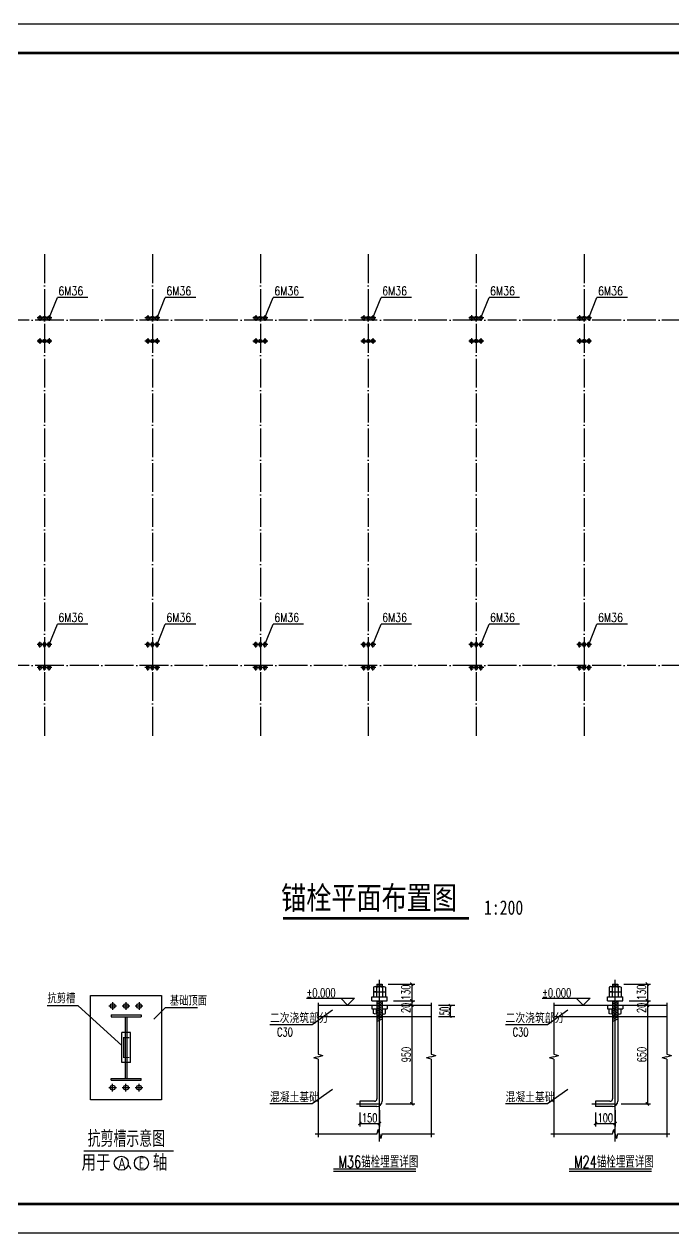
# Model space of a CAD drawing. Extents: x 32177600 to 32582346, y -189249 to 154687.
# Drawn here: x 32221987 to 32267063, y -189249 to -105249 of the extents above; entities that cross this region are included whole.
import ezdxf
from ezdxf.enums import TextEntityAlignment as Align

# ---------------------------------------------------------------- set-up
doc = ezdxf.new("R2010")
doc.units = 0
doc.header["$LTSCALE"] = 1000
doc.header["$MEASUREMENT"] = 0
for name, pattern in [('ACAD_ISO04W100', [30.5, 24, -3, 0.5, -3]), ('CENTER', [2, 1.25, -0.25, 0.25, -0.25]), ('DOTE', [2.42, 2, -0.2, 0.02, -0.2])]:
    doc.linetypes.add(name, pattern=pattern)
doc.layers.get('0').update_dxf_attribs({"linetype": 'CONTINUOUS'})
for name, color, linetype in [('DOTE', 1, 'ACAD_ISO04W100'), ('PUB_DIM', 3, 'CONTINUOUS'), ('PUB_TEXT', 7, 'CONTINUOUS'), ('PUB_TITLE', 4, 'CONTINUOUS'), ('ROOF', 7, 'CONTINUOUS'), ('中心线', 9, 'CENTER'), ('字', 6, 'CONTINUOUS'), ('锚栓', 6, 'CONTINUOUS')]:
    doc.layers.add(name, color=color, linetype=linetype)
doc.styles.add('-宋体', font='', dxfattribs={"width": 0.8})
doc.styles.add('3MM', font='simplex.shx', dxfattribs={"width": 0.7, "height": 700, "bigfont": 'hztxt.shx'})
doc.styles.add('3MMCN', font='simplex.shx', dxfattribs={"width": 0.7, "height": 42, "bigfont": 'hztxt.shx'})
doc.styles.add('7MMCN', font='simplex.shx', dxfattribs={"width": 0.7, "height": 1680, "bigfont": 'hztxt.shx'})
doc.styles.add('_HZTXT', font='txt.shx', dxfattribs={"width": 0.8, "bigfont": 'hztxt.shx'})
doc.styles.add('character', font='romans.shx', dxfattribs={"width": 0.618, "bigfont": 'gbhzfs.shx'})
doc.styles.add('ROMANS', font='simplex.shx', dxfattribs={"width": 0.5, "bigfont": 'fjktxt.shx'})
doc.styles.get('-宋体').set_extended_font_data('SimSun')

# ---------------------------------------------------------------- blocks, each defined once
blk = doc.blocks.new('_ArchTick')
at = {"color": 0, "linetype": 'ByBlock', "const_width": 0.4}
blk.add_lwpolyline([(-0.5, -0.5), (0.5, 0.5)], dxfattribs=at)
blk = doc.blocks.new('m')
at = {"layer": '锚栓'}
for p, q in [((2858688, 836885), (2858688, 836290)), ((2858390, 836587), (2858985, 836587))]:
    blk.add_line(p, q, dxfattribs=at)
blk.add_circle((2858688, 836587), 189, dxfattribs=at)

msp = doc.modelspace()

# ---------------------------------------------------------------- linework, layer by layer
at = {"const_width": 200, "elevation": 0}
msp.add_lwpolyline([(32239963.4, -167389.7), (32252889.3, -167389.7)], dxfattribs=at)
at = {"layer": 'DOTE', "linetype": 'DOTE'}
for p, q in [((32223399.8, -121241.3, 0), (32223399.8, -154712.8, 0)), ((32230899.8, -121241.3, 0), (32230899.8, -154712.8, 0)), ((32238399.8, -121241.3, 0), (32238399.8, -154712.8, 0)), ((32245899.8, -121241.3, 0), (32245899.8, -154712.8, 0)), ((32253399.8, -121241.3, 0), (32253399.8, -154712.8, 0)), ((32260899.8, -121241.3, 0), (32260899.8, -154712.8, 0)), ((32294925.7, -125818.3, 0), (32196873.9, -125818.3, 0)), ((32294925.7, -149818.3, 0), (32196873.9, -149818.3, 0))]:
    msp.add_line(p, q, dxfattribs=at)
at = {"layer": 'PUB_TITLE', "elevation": 0}
msp.add_lwpolyline([(32177600.3, -189248.9), (32326200.3, -189248.9), (32326200.3, -105248.9), (32177600.3, -105248.9)], close=True, dxfattribs=at)
at = {"layer": 'PUB_TITLE', "const_width": 200, "elevation": 0}
msp.add_lwpolyline([(32182600.3, -187248.9), (32324200.3, -187248.9), (32324200.3, -107248.9), (32182600.3, -107248.9)], close=True, dxfattribs=at)
at = {"layer": 'ROOF'}
for p, q in [((32246261.5, -172172.7, -9739.8), (32246261.5, -172496.7, -9739.8)), ((32246381.5, -172136.7, -9739.8), (32246981.5, -172136.7, -9739.8)), ((32246471.5, -172172.7, -9739.8), (32246471.5, -172496.7, -9739.8)), ((32246501.5, -171961.4, -9739.8), (32246510.6, -171956.7, -9739.8)), ((32246501.5, -172021.4, -9739.8), (32246627.5, -171956.7, -9739.8)), ((32246501.5, -171956.7, -9739.8), (32246861.5, -171956.7, -9739.8)), ((32246501.5, -171956.7, -9739.8), (32246501.5, -172136.7, -9739.8)), ((32246510.6, -172136.7, -9739.8), (32246861.5, -171956.7, -9739.8)), ((32246681.5, -182892.5, -9739.8), (32246681.5, -171656.7, -9739.8)), ((32246744.5, -172136.7, -9739.8), (32246861.5, -172076.7, -9739.8)), ((32246861.5, -171956.7, -9739.8), (32246861.5, -172136.7, -9739.8)), ((32246891.5, -172172.7, -9739.8), (32246891.5, -172496.7, -9739.8)), ((32247101.5, -172172.7, -9739.8), (32247101.5, -172496.7, -9739.8)), ((32247290, -171956.7, -9739.8), (32249135.8, -171956.7, -9739.8)), ((32248921.6, -171956.7, -9739.8), (32248921.6, -173114.5, -9739.8)), ((32262635.6, -172172.7, -9739.8), (32262635.6, -172496.7, -9739.8)), ((32262755.6, -172136.7, -9739.8), (32263355.6, -172136.7, -9739.8)), ((32262845.6, -172172.7, -9739.8), (32262845.6, -172496.7, -9739.8)), ((32262875.6, -171961.4, -9739.8), (32262884.8, -171956.7, -9739.8)), ((32262875.6, -172021.4, -9739.8), (32263001.7, -171956.7, -9739.8)), ((32262875.6, -171956.7, -9739.8), (32263235.6, -171956.7, -9739.8)), ((32262875.6, -171956.7, -9739.8), (32262875.6, -172136.7, -9739.8)), ((32262884.8, -172136.7, -9739.8), (32263235.6, -171956.7, -9739.8)), ((32263055.6, -182892.5, -9739.8), (32263055.6, -171656.7, -9739.8)), ((32263118.7, -172136.7, -9739.8), (32263235.6, -172076.7, -9739.8)), ((32263235.6, -171956.7, -9739.8), (32263235.6, -172136.7, -9739.8)), ((32263265.6, -172172.7, -9739.8), (32263265.6, -172496.7, -9739.8)), ((32263475.6, -172172.7, -9739.8), (32263475.6, -172496.7, -9739.8)), ((32263664.2, -171956.7, -9739.8), (32265510, -171956.7, -9739.8)), ((32265295.7, -171956.7, -9739.8), (32265295.7, -173114.5, -9739.8)), ((32241612.1, -172948.8, -9739.8), (32244947.1, -172948.8, -9739.8)), ((32244464.9, -173431, -9739.8), (32243982.8, -172948.8, -9739.8)), ((32244464.9, -173431, -9739.8), (32244947.1, -172948.8, -9739.8)), ((32246141.5, -172856.7, -9739.8), (32247221.5, -172856.7, -9739.8)), ((32246141.5, -173114.5, -9739.8), (32246141.5, -172856.7, -9739.8)), ((32246261.5, -172496.7, -9739.8), (32247101.5, -172496.7, -9739.8)), ((32246261.5, -172532.7, -9739.8), (32246261.5, -172856.7, -9739.8)), ((32246381.5, -172496.7, -9739.8), (32246981.5, -172496.7, -9739.8)), ((32246471.5, -172532.7, -9739.8), (32246471.5, -172856.7, -9739.8)), ((32246891.5, -172532.7, -9739.8), (32246891.5, -172856.7, -9739.8)), ((32247101.5, -172532.7, -9739.8), (32247101.5, -172856.7, -9739.8)), ((32247221.5, -173114.5, -9739.8), (32247221.5, -172856.7, -9739.8)), ((32257986.3, -172948.8, -9739.8), (32261321.3, -172948.8, -9739.8)), ((32260839.1, -173431, -9739.8), (32260357, -172948.8, -9739.8)), ((32260839.1, -173431, -9739.8), (32261321.3, -172948.8, -9739.8)), ((32262515.6, -172856.7, -9739.8), (32263595.6, -172856.7, -9739.8)), ((32262515.6, -173114.5, -9739.8), (32262515.6, -172856.7, -9739.8)), ((32262635.6, -172496.7, -9739.8), (32263475.6, -172496.7, -9739.8)), ((32262635.6, -172532.7, -9739.8), (32262635.6, -172856.7, -9739.8)), ((32262755.6, -172496.7, -9739.8), (32263355.6, -172496.7, -9739.8)), ((32262845.6, -172532.7, -9739.8), (32262845.6, -172856.7, -9739.8)), ((32263265.6, -172532.7, -9739.8), (32263265.6, -172856.7, -9739.8)), ((32263475.6, -172532.7, -9739.8), (32263475.6, -172856.7, -9739.8)), ((32263595.6, -173114.5, -9739.8), (32263595.6, -172856.7, -9739.8)), ((32225732.8, -173466.3), (32223590.4, -173466.3)), ((32228766.9, -176222.7), (32225732.8, -173466.3)), ((32230993.5, -174396.5), (32231801.9, -173589.1)), ((32231801.9, -173589.1), (32234040.4, -173589.1)), ((32241990.3, -174762.2, -9739.8), (32243401.5, -173756.5, -9739.8)), ((32242428.4, -173254.1, -9739.8), (32242428.4, -176839.5, -9739.8)), ((32242428.4, -173431, -9739.8), (32250277.7, -173431, -9739.8)), ((32246141.5, -173114.5, -9739.8), (32247221.5, -173114.5, -9739.8)), ((32246141.5, -173431, -9739.8), (32246141.5, -173688.8, -9739.8)), ((32246141.5, -173431, -9739.8), (32247221.5, -173431, -9739.8)), ((32246141.5, -173688.8, -9739.8), (32247221.5, -173688.8, -9739.8)), ((32246261.5, -174012.8, -9739.8), (32246261.5, -173688.8, -9739.8)), ((32246471.5, -174012.8, -9739.8), (32246471.5, -173688.8, -9739.8)), ((32246501.5, -173119.2, -9739.8), (32246510.6, -173114.5, -9739.8)), ((32246501.5, -173239.2, -9739.8), (32246744.5, -173114.5, -9739.8)), ((32246501.5, -173114.5, -9739.8), (32246501.5, -179928.1, -9739.8)), ((32246501.5, -173359.2, -9739.8), (32246861.5, -173174.5, -9739.8)), ((32246501.5, -173479.2, -9739.8), (32246861.5, -173294.5, -9739.8)), ((32246501.5, -173426.3, -9739.8), (32246510.6, -173431, -9739.8)), ((32246501.5, -173593.9, -9739.8), (32246819.2, -173431, -9739.8)), ((32246501.5, -173713.9, -9739.8), (32246861.5, -173529.3, -9739.8)), ((32246501.5, -173833.9, -9739.8), (32246861.5, -173649.3, -9739.8)), ((32246501.5, -173958.6, -9739.8), (32246861.5, -173773.9, -9739.8)), ((32246501.5, -173838.6, -9739.8), (32246510.6, -173833.9, -9739.8)), ((32246829.4, -173431, -9739.8), (32246861.5, -173414.5, -9739.8)), ((32246861.5, -173114.5, -9739.8), (32246861.5, -180108.1, -9739.8)), ((32246891.5, -174012.8, -9739.8), (32246891.5, -173688.8, -9739.8)), ((32247101.5, -174012.8, -9739.8), (32247101.5, -173688.8, -9739.8)), ((32247221.5, -173431, -9739.8), (32247221.5, -173688.8, -9739.8)), ((32247257.9, -173431, -9739.8), (32249135.8, -173431, -9739.8)), ((32247290, -173431, -9739.8), (32249135.8, -173431, -9739.8)), ((32247650, -173114.5, -9739.8), (32249135.8, -173114.5, -9739.8)), ((32247650, -173114.5, -9739.8), (32249135.8, -173114.5, -9739.8)), ((32248921.6, -173114.5, -9739.8), (32248921.6, -173431, -9739.8)), ((32248921.6, -173431, -9739.8), (32248921.6, -180288.1, -9739.8)), ((32250277.7, -173254.1, -9739.8), (32250277.7, -176839.5, -9739.8)), ((32250777.7, -173431, -9536.9), (32251918.2, -173431, -9536.9)), ((32251584.8, -173431, -9536.9), (32251584.8, -174223.9, -9536.9)), ((32258364.5, -174762.2, -9739.8), (32259775.7, -173756.5, -9739.8)), ((32258802.6, -173254.1, -9739.8), (32258802.6, -176839.5, -9739.8)), ((32258802.6, -173431, -9739.8), (32266651.9, -173431, -9739.8)), ((32262515.6, -173114.5, -9739.8), (32263595.6, -173114.5, -9739.8)), ((32262515.6, -173431, -9739.8), (32262515.6, -173688.8, -9739.8)), ((32262515.6, -173431, -9739.8), (32263595.6, -173431, -9739.8)), ((32262515.6, -173688.8, -9739.8), (32263595.6, -173688.8, -9739.8)), ((32262635.6, -174012.8, -9739.8), (32262635.6, -173688.8, -9739.8)), ((32262845.6, -174012.8, -9739.8), (32262845.6, -173688.8, -9739.8)), ((32262875.6, -173119.2, -9739.8), (32262884.8, -173114.5, -9739.8)), ((32262875.6, -173239.2, -9739.8), (32263118.7, -173114.5, -9739.8)), ((32262875.6, -173114.5, -9739.8), (32262875.6, -179928.1, -9739.8)), ((32262875.6, -173359.2, -9739.8), (32263235.6, -173174.5, -9739.8)), ((32262875.6, -173479.2, -9739.8), (32263235.6, -173294.5, -9739.8)), ((32262875.6, -173426.3, -9739.8), (32262884.8, -173431, -9739.8)), ((32262875.6, -173593.9, -9739.8), (32263193.3, -173431, -9739.8)), ((32262875.6, -173713.9, -9739.8), (32263235.6, -173529.3, -9739.8)), ((32262875.6, -173833.9, -9739.8), (32263235.6, -173649.3, -9739.8)), ((32262875.6, -173958.6, -9739.8), (32263235.6, -173773.9, -9739.8)), ((32262875.6, -173838.6, -9739.8), (32262884.8, -173833.9, -9739.8)), ((32263203.6, -173431, -9739.8), (32263235.6, -173414.5, -9739.8)), ((32263235.6, -173114.5, -9739.8), (32263235.6, -180108.1, -9739.8)), ((32263265.6, -174012.8, -9739.8), (32263265.6, -173688.8, -9739.8)), ((32263475.6, -174012.8, -9739.8), (32263475.6, -173688.8, -9739.8)), ((32263595.6, -173431, -9739.8), (32263595.6, -173688.8, -9739.8)), ((32263632.1, -173431, -9739.8), (32265510, -173431, -9739.8)), ((32263664.2, -173431, -9739.8), (32265510, -173431, -9739.8)), ((32264024.2, -173114.5, -9739.8), (32265510, -173114.5, -9739.8)), ((32264024.2, -173114.5, -9739.8), (32265510, -173114.5, -9739.8)), ((32265295.7, -173114.5, -9739.8), (32265295.7, -173431, -9739.8)), ((32265295.7, -173431, -9739.8), (32265295.7, -180288.1, -9739.8)), ((32266651.9, -173254.1, -9739.8), (32266651.9, -176839.5, -9739.8)), ((32228020.6, -174107.9), (32228020.6, -174227.9)), ((32228020.6, -174107.9), (32230113.2, -174107.9)), ((32228020.6, -174227.9), (32230113.2, -174227.9)), ((32229006.9, -174227.9), (32229006.9, -178513.9)), ((32229126.9, -174227.9), (32229126.9, -178513.9)), ((32230113.2, -174107.9), (32230113.2, -174227.9)), ((32242428.4, -174223.9, -9739.8), (32250277.7, -174223.9, -9739.8)), ((32246501.5, -174078.6, -9739.8), (32246861.5, -173893.9, -9739.8)), ((32246501.5, -174198.6, -9739.8), (32246861.5, -174013.9, -9739.8)), ((32246501.5, -174313.4, -9739.8), (32246819.2, -174150.4, -9739.8)), ((32246501.5, -174433.4, -9739.8), (32246861.5, -174248.7, -9739.8)), ((32246501.5, -174553.4, -9739.8), (32246861.5, -174368.7, -9739.8)), ((32246829.4, -174150.4, -9739.8), (32246861.5, -174133.9, -9739.8)), ((32250777.7, -174223.9, -9536.9), (32251918.2, -174223.9, -9536.9)), ((32258802.6, -174223.9, -9739.8), (32266651.9, -174223.9, -9739.8)), ((32262875.6, -174078.6, -9739.8), (32263235.6, -173893.9, -9739.8)), ((32262875.6, -174198.6, -9739.8), (32263235.6, -174013.9, -9739.8)), ((32262875.6, -174313.4, -9739.8), (32263193.3, -174150.4, -9739.8)), ((32262875.6, -174433.4, -9739.8), (32263235.6, -174248.7, -9739.8)), ((32262875.6, -174553.4, -9739.8), (32263235.6, -174368.7, -9739.8)), ((32263203.6, -174150.4, -9739.8), (32263235.6, -174133.9, -9739.8)), ((32229366.9, -175324.6), (32228766.9, -175324.6)), ((32228766.9, -177417.2), (32228766.9, -175324.6)), ((32229366.9, -177417.2), (32229366.9, -175324.6)), ((32239066.3, -174762.2, -9739.8), (32241990.3, -174762.2, -9739.8)), ((32255440.5, -174762.2, -9739.8), (32258364.5, -174762.2, -9739.8)), ((32242428.4, -177010.9, -9739.8), (32242107, -177096.7, -9739.8)), ((32242428.4, -177182.4, -9739.8), (32242107, -177096.7, -9739.8)), ((32242428.4, -176839.5, -9739.8), (32242749.8, -176925.2, -9739.8)), ((32242428.4, -177010.9, -9739.8), (32242749.8, -176925.2, -9739.8)), ((32242428.4, -177182.4, -9739.8), (32242428.4, -182594.8, -9739.8)), ((32250277.7, -177010.9, -9739.8), (32249956.3, -177096.7, -9739.8)), ((32250277.7, -177182.4, -9739.8), (32249956.3, -177096.7, -9739.8)), ((32250277.7, -176839.5, -9739.8), (32250599.1, -176925.2, -9739.8)), ((32250277.7, -177010.9, -9739.8), (32250599.1, -176925.2, -9739.8)), ((32250277.7, -177182.4, -9739.8), (32250277.7, -182594.8, -9739.8)), ((32258802.6, -177010.9, -9739.8), (32258481.2, -177096.7, -9739.8)), ((32258802.6, -177182.4, -9739.8), (32258481.2, -177096.7, -9739.8)), ((32258802.6, -176839.5, -9739.8), (32259124, -176925.2, -9739.8)), ((32258802.6, -177010.9, -9739.8), (32259124, -176925.2, -9739.8)), ((32258802.6, -177182.4, -9739.8), (32258802.6, -182594.8, -9739.8)), ((32266651.9, -177010.9, -9739.8), (32266330.4, -177096.7, -9739.8)), ((32266651.9, -177182.4, -9739.8), (32266330.4, -177096.7, -9739.8)), ((32266651.9, -176839.5, -9739.8), (32266973.3, -176925.2, -9739.8)), ((32266651.9, -177010.9, -9739.8), (32266973.3, -176925.2, -9739.8)), ((32266651.9, -177182.4, -9739.8), (32266651.9, -182594.8, -9739.8)), ((32229366.9, -177417.2), (32228766.9, -177417.2)), ((32228020.6, -178633.9), (32228020.6, -178513.9)), ((32228020.6, -178513.9), (32230113.2, -178513.9)), ((32228020.6, -178633.9), (32230113.2, -178633.9)), ((32230113.2, -178633.9), (32230113.2, -178513.9)), ((32241990.3, -180262, -9739.8), (32243401.5, -179256.2, -9739.8)), ((32258364.5, -180262, -9739.8), (32259775.7, -179256.2, -9739.8)), ((32239066.3, -180262, -9739.8), (32241990.3, -180262, -9739.8)), ((32245071.8, -180288.1, -9739.8), (32246681.5, -180288.1, -9739.8)), ((32245310, -180108.1, -9739.8), (32245310, -180468.1, -9739.8)), ((32246321.5, -180108.1, -9739.8), (32245310, -180108.1, -9739.8)), ((32246501.5, -180468.1, -9739.8), (32245310, -180468.1, -9739.8)), ((32247110, -180288.1, -9739.8), (32249135.8, -180288.1, -9739.8)), ((32255440.5, -180262, -9739.8), (32258364.5, -180262, -9739.8)), ((32261445.9, -180288.1, -9739.8), (32263055.6, -180288.1, -9739.8)), ((32261684.2, -180108.1, -9739.8), (32261684.2, -180468.1, -9739.8)), ((32262695.6, -180108.1, -9739.8), (32261684.2, -180108.1, -9739.8)), ((32262875.6, -180468.1, -9739.8), (32261684.2, -180468.1, -9739.8)), ((32263484.2, -180288.1, -9739.8), (32265510, -180288.1, -9739.8)), ((32245310, -180896.7, -9536.9), (32245310, -181862.8, -9536.9)), ((32246681.5, -180716.7, -9536.9), (32246681.5, -181862.8, -9536.9)), ((32261684.2, -180896.7, -9536.9), (32261684.2, -181862.8, -9536.9)), ((32263055.6, -180716.7, -9536.9), (32263055.6, -181862.8, -9536.9)), ((32245310, -181648.5, -9536.9), (32246681.5, -181648.5, -9536.9)), ((32246506.4, -182378.4, -9739.8), (32246592.1, -182057, -9739.8)), ((32246677.8, -182378.4, -9739.8), (32246592.1, -182057, -9739.8)), ((32261684.2, -181648.5, -9536.9), (32263055.6, -181648.5, -9536.9)), ((32262880.5, -182378.4, -9739.8), (32262966.3, -182057, -9739.8)), ((32263052, -182378.4, -9739.8), (32262966.3, -182057, -9739.8)), ((32242205.1, -182378.4, -9739.8), (32246506.4, -182378.4, -9739.8)), ((32246677.8, -182378.4, -9739.8), (32246763.5, -182699.9, -9739.8)), ((32246849.2, -182378.4, -9739.8), (32246763.5, -182699.9, -9739.8)), ((32246849.2, -182378.4, -9739.8), (32250490.6, -182378.4, -9739.8)), ((32258579.3, -182378.4, -9739.8), (32262880.5, -182378.4, -9739.8)), ((32263052, -182378.4, -9739.8), (32263137.7, -182699.9, -9739.8)), ((32263223.4, -182378.4, -9739.8), (32263137.7, -182699.9, -9739.8)), ((32263223.4, -182378.4, -9739.8), (32266864.8, -182378.4, -9739.8)), ((32226134.4, -183554.5), (32232352.2, -183554.5)), ((32243488.3, -184961.6), (32249212.1, -184961.6)), ((32259862.5, -184961.6), (32265586.3, -184961.6))]:
    msp.add_line(p, q, dxfattribs=at)
msp.add_lwpolyline([(32226600.5, -172747.4), (32231533.2, -172747.4), (32231533.2, -179994.5), (32226600.5, -179994.5)], close=True, dxfattribs=at)
at = {"layer": 'ROOF', "const_width": 80}
for points in [[(32229289.9, -175682.6), (32228898.4, -175682.6), (32228898.4, -176370.9)], [(32229289.9, -177059.3), (32228898.4, -177059.3), (32228898.4, -176370.9)]]:
    msp.add_lwpolyline(points, dxfattribs=at)
at = {"layer": 'ROOF'}
for points in [[(32243488.3, -184807.3), (32249212.1, -184807.3)], [(32259862.5, -184807.3), (32265586.3, -184807.3)]]:
    msp.add_lwpolyline(points, dxfattribs=at)
for centre in [(32228737.2, -184413.7), (32230136.7, -184413.7)]:
    msp.add_circle(centre, 487.7, dxfattribs=at)
for centre, radius in [((32246321.5, -179928.1, -9739.8), 180), ((32246501.5, -180108.1, -9739.8), 360), ((32262695.6, -179928.1, -9739.8), 180), ((32262875.6, -180108.1, -9739.8), 360)]:
    msp.add_arc(centre, radius, 270, 0, dxfattribs=at)
for points in [[(32246471.5, -172172.7, -9739.8), (32246381.5, -172136.7, -9739.8), (32246261.5, -172172.7, -9739.8)], [(32246471.5, -172172.7, -9739.8), (32246681.5, -172136.7, -9739.8), (32246891.5, -172172.7, -9739.8)], [(32246891.5, -172172.7, -9739.8), (32246981.5, -172136.7, -9739.8), (32247101.5, -172172.7, -9739.8)], [(32262845.6, -172172.7, -9739.8), (32262755.6, -172136.7, -9739.8), (32262635.6, -172172.7, -9739.8)], [(32262845.6, -172172.7, -9739.8), (32263055.6, -172136.7, -9739.8), (32263265.6, -172172.7, -9739.8)], [(32263265.6, -172172.7, -9739.8), (32263355.6, -172136.7, -9739.8), (32263475.6, -172172.7, -9739.8)], [(32246471.5, -172532.7, -9739.8), (32246381.5, -172496.7, -9739.8), (32246261.5, -172532.7, -9739.8)], [(32246471.5, -172532.7, -9739.8), (32246681.5, -172496.7, -9739.8), (32246891.5, -172532.7, -9739.8)], [(32246891.5, -172532.7, -9739.8), (32246981.5, -172496.7, -9739.8), (32247101.5, -172532.7, -9739.8)], [(32262845.6, -172532.7, -9739.8), (32262755.6, -172496.7, -9739.8), (32262635.6, -172532.7, -9739.8)], [(32262845.6, -172532.7, -9739.8), (32263055.6, -172496.7, -9739.8), (32263265.6, -172532.7, -9739.8)], [(32263265.6, -172532.7, -9739.8), (32263355.6, -172496.7, -9739.8), (32263475.6, -172532.7, -9739.8)], [(32246471.5, -174012.8, -9739.8), (32246381.5, -174048.8, -9739.8), (32246261.5, -174012.8, -9739.8)], [(32246471.5, -174012.8, -9739.8), (32246681.5, -174048.8, -9739.8), (32246891.5, -174012.8, -9739.8)], [(32246891.5, -174012.8, -9739.8), (32246981.5, -174048.8, -9739.8), (32247101.5, -174012.8, -9739.8)], [(32262845.6, -174012.8, -9739.8), (32262755.6, -174048.8, -9739.8), (32262635.6, -174012.8, -9739.8)], [(32262845.6, -174012.8, -9739.8), (32263055.6, -174048.8, -9739.8), (32263265.6, -174012.8, -9739.8)], [(32263265.6, -174012.8, -9739.8), (32263355.6, -174048.8, -9739.8), (32263475.6, -174012.8, -9739.8)]]:
    msp.add_spline(points, degree=3, dxfattribs=at)
at = {"layer": '中心线', "linetype": 'ByBlock', "ltscale": 1.875}
for p, q in [((32223719.8, -125668.3, 0), (32224293.2, -124246.6, 0)), ((32226408.6, -124246.6, 0), (32224293.2, -124246.6, 0)), ((32231219.8, -125668.3, 0), (32231793.2, -124246.6, 0)), ((32233908.6, -124246.6, 0), (32231793.2, -124246.6, 0)), ((32238719.8, -125668.3, 0), (32239293.2, -124246.6, 0)), ((32241408.6, -124246.6, 0), (32239293.2, -124246.6, 0)), ((32246219.8, -125668.3, 0), (32246793.2, -124246.6, 0)), ((32248908.6, -124246.6, 0), (32246793.2, -124246.6, 0)), ((32253719.8, -125668.3, 0), (32254293.2, -124246.6, 0)), ((32256408.6, -124246.6, 0), (32254293.2, -124246.6, 0)), ((32261219.8, -125668.3, 0), (32261793.2, -124246.6, 0)), ((32263908.6, -124246.6, 0), (32261793.2, -124246.6, 0)), ((32223719.8, -148368.3, 0), (32224293.2, -146946.6, 0)), ((32226408.6, -146946.6, 0), (32224293.2, -146946.6, 0)), ((32231219.8, -148368.3, 0), (32231793.2, -146946.6, 0)), ((32233908.6, -146946.6, 0), (32231793.2, -146946.6, 0)), ((32238719.8, -148368.3, 0), (32239293.2, -146946.6, 0)), ((32241408.6, -146946.6, 0), (32239293.2, -146946.6, 0)), ((32246219.8, -148368.3, 0), (32246793.2, -146946.6, 0)), ((32248908.6, -146946.6, 0), (32246793.2, -146946.6, 0)), ((32253719.8, -148368.3, 0), (32254293.2, -146946.6, 0)), ((32256408.6, -146946.6, 0), (32254293.2, -146946.6, 0)), ((32261219.8, -148368.3, 0), (32261793.2, -146946.6, 0)), ((32263908.6, -146946.6, 0), (32261793.2, -146946.6, 0))]:
    msp.add_line(p, q, dxfattribs=at)
at = {"layer": '锚栓'}
for p, q in [((32227868.6, -173484.2), (32228403.8, -173484.2)), ((32228136.2, -173216.5), (32228136.2, -173751.8)), ((32228792.5, -173484.2), (32229327.8, -173484.2)), ((32229060.2, -173216.5), (32229060.2, -173751.8)), ((32229702, -173484.2), (32230237.3, -173484.2)), ((32229969.7, -173216.5), (32229969.7, -173751.8)), ((32228136.2, -179425.5), (32228136.2, -178890.2)), ((32229060.2, -179425.5), (32229060.2, -178890.2)), ((32229969.7, -179425.5), (32229969.7, -178890.2)), ((32227868.6, -179157.9), (32228403.8, -179157.9)), ((32228792.5, -179157.9), (32229327.8, -179157.9)), ((32229702, -179157.9), (32230237.3, -179157.9))]:
    msp.add_line(p, q, dxfattribs=at)
for centre in [(32228136.2, -173484.2), (32229060.2, -173484.2), (32229969.7, -173484.2), (32228136.2, -179157.9), (32229060.2, -179157.9), (32229969.7, -179157.9)]:
    msp.add_circle(centre, 170.4, dxfattribs=at)

# ---------------------------------------------------------------- block references
at = {"layer": 'ROOF'}
for name, p, xscale, yscale, zscale, rotation in [('m', (31665355, 1780123.6, 0), 0.6666666666860692, 0.6666666666860692, 0.6666666666860692, 270.0000000001386), ('m', (31665675, 1780123.6, 0), 0.6666666666860692, 0.6666666666860692, 0.6666666666860692, 270.0000000001386), ('m', (31665995, 1780123.6, 0), 0.6666666666860692, 0.6666666666860692, 0.6666666666860692, 270.0000000001386), ('m', (31672855, 1780123.6, 0), 0.6666666666860692, 0.6666666666860692, 0.6666666666860692, 270.0000000001386), ('m', (31673175, 1780123.6, 0), 0.6666666666860692, 0.6666666666860692, 0.6666666666860692, 270.0000000001386), ('m', (31673495, 1780123.6, 0), 0.6666666666860692, 0.6666666666860692, 0.6666666666860692, 270.0000000001386), ('m', (31680355, 1780123.6, 0), 0.6666666666860692, 0.6666666666860692, 0.6666666666860692, 270.0000000001386), ('m', (31680675, 1780123.6, 0), 0.6666666666860692, 0.6666666666860692, 0.6666666666860692, 270.0000000001386), ('m', (31680995, 1780123.6, 0), 0.6666666666860692, 0.6666666666860692, 0.6666666666860692, 270.0000000001386), ('m', (31687855, 1780123.6, 0), 0.6666666666860692, 0.6666666666860692, 0.6666666666860692, 270.0000000001386), ('m', (31688175, 1780123.6, 0), 0.6666666666860692, 0.6666666666860692, 0.6666666666860692, 270.0000000001386), ('m', (31688495, 1780123.6, 0), 0.6666666666860692, 0.6666666666860692, 0.6666666666860692, 270.0000000001386), ('m', (31695355, 1780123.6, 0), 0.6666666666860692, 0.6666666666860692, 0.6666666666860692, 270.0000000001386), ('m', (31695675, 1780123.6, 0), 0.6666666666860692, 0.6666666666860692, 0.6666666666860692, 270.0000000001386), ('m', (31695995, 1780123.6, 0), 0.6666666666860692, 0.6666666666860692, 0.6666666666860692, 270.0000000001386), ('m', (31702855, 1780123.6, 0), 0.6666666666860692, 0.6666666666860692, 0.6666666666860692, 270.0000000001386), ('m', (31703175, 1780123.6, 0), 0.6666666666860692, 0.6666666666860692, 0.6666666666860692, 270.0000000001386), ('m', (31703495, 1780123.6, 0), 0.6666666666860692, 0.6666666666860692, 0.6666666666860692, 270.0000000001386), ('m', (31665355, 1778523.6, 0), 0.6666666666860692, 0.6666666666860692, 0.6666666666860692, 270.0000000001386), ('m', (31665675, 1778523.6, 0), 0.6666666666860692, 0.6666666666860692, 0.6666666666860692, 270.0000000001386), ('m', (31665995, 1778523.6, 0), 0.6666666666860692, 0.6666666666860692, 0.6666666666860692, 270.0000000001386), ('m', (31672855, 1778523.6, 0), 0.6666666666860692, 0.6666666666860692, 0.6666666666860692, 270.0000000001386), ('m', (31673175, 1778523.6, 0), 0.6666666666860692, 0.6666666666860692, 0.6666666666860692, 270.0000000001386), ('m', (31673495, 1778523.6, 0), 0.6666666666860692, 0.6666666666860692, 0.6666666666860692, 270.0000000001386), ('m', (31680355, 1778523.6, 0), 0.6666666666860692, 0.6666666666860692, 0.6666666666860692, 270.0000000001386), ('m', (31680675, 1778523.6, 0), 0.6666666666860692, 0.6666666666860692, 0.6666666666860692, 270.0000000001386), ('m', (31680995, 1778523.6, 0), 0.6666666666860692, 0.6666666666860692, 0.6666666666860692, 270.0000000001386), ('m', (31687855, 1778523.6, 0), 0.6666666666860692, 0.6666666666860692, 0.6666666666860692, 270.0000000001386), ('m', (31688175, 1778523.6, 0), 0.6666666666860692, 0.6666666666860692, 0.6666666666860692, 270.0000000001386), ('m', (31688495, 1778523.6, 0), 0.6666666666860692, 0.6666666666860692, 0.6666666666860692, 270.0000000001386), ('m', (31695355, 1778523.6, 0), 0.6666666666860692, 0.6666666666860692, 0.6666666666860692, 270.0000000001386), ('m', (31695675, 1778523.6, 0), 0.6666666666860692, 0.6666666666860692, 0.6666666666860692, 270.0000000001386), ('m', (31695995, 1778523.6, 0), 0.6666666666860692, 0.6666666666860692, 0.6666666666860692, 270.0000000001386), ('m', (31702855, 1778523.6, 0), 0.6666666666860692, 0.6666666666860692, 0.6666666666860692, 270.0000000001386), ('m', (31703175, 1778523.6, 0), 0.6666666666860692, 0.6666666666860692, 0.6666666666860692, 270.0000000001386), ('m', (31703495, 1778523.6, 0), 0.6666666666860692, 0.6666666666860692, 0.6666666666860692, 270.0000000001386), ('m', (31665355, -2054160.2, 0), -0.6666666666860692, 0.6666666666860692, 0.6666666666666856, 270), ('m', (31665675, -2054160.2, 0), -0.6666666666860692, 0.6666666666860692, 0.6666666666666856, 270), ('m', (31665995, -2054160.2, 0), -0.6666666666860692, 0.6666666666860692, 0.6666666666666856, 270), ('m', (31672855, -2054160.2, 0), -0.6666666666860692, 0.6666666666860692, 0.6666666666666856, 270), ('m', (31673175, -2054160.2, 0), -0.6666666666860692, 0.6666666666860692, 0.6666666666666856, 270), ('m', (31673495, -2054160.2, 0), -0.6666666666860692, 0.6666666666860692, 0.6666666666666856, 270), ('m', (31680355, -2054160.2, 0), -0.6666666666860692, 0.6666666666860692, 0.6666666666666856, 270), ('m', (31680675, -2054160.2, 0), -0.6666666666860692, 0.6666666666860692, 0.6666666666666856, 270), ('m', (31680995, -2054160.2, 0), -0.6666666666860692, 0.6666666666860692, 0.6666666666666856, 270), ('m', (31687855, -2054160.2, 0), -0.6666666666860692, 0.6666666666860692, 0.6666666666666856, 270), ('m', (31688175, -2054160.2, 0), -0.6666666666860692, 0.6666666666860692, 0.6666666666666856, 270), ('m', (31688495, -2054160.2, 0), -0.6666666666860692, 0.6666666666860692, 0.6666666666666856, 270), ('m', (31695355, -2054160.2, 0), -0.6666666666860692, 0.6666666666860692, 0.6666666666666856, 270), ('m', (31695675, -2054160.2, 0), -0.6666666666860692, 0.6666666666860692, 0.6666666666666856, 270), ('m', (31695995, -2054160.2, 0), -0.6666666666860692, 0.6666666666860692, 0.6666666666666856, 270), ('m', (31702855, -2054160.2, 0), -0.6666666666860692, 0.6666666666860692, 0.6666666666666856, 270), ('m', (31703175, -2054160.2, 0), -0.6666666666860692, 0.6666666666860692, 0.6666666666666856, 270), ('m', (31703495, -2054160.2, 0), -0.6666666666860692, 0.6666666666860692, 0.6666666666666856, 270), ('m', (31665355, -2055760.2, 0), -0.6666666666860692, 0.6666666666860692, 0.6666666666666856, 270), ('m', (31665675, -2055760.2, 0), -0.6666666666860692, 0.6666666666860692, 0.6666666666666856, 270), ('m', (31665995, -2055760.2, 0), -0.6666666666860692, 0.6666666666860692, 0.6666666666666856, 270), ('m', (31672855, -2055760.2, 0), -0.6666666666860692, 0.6666666666860692, 0.6666666666666856, 270), ('m', (31673175, -2055760.2, 0), -0.6666666666860692, 0.6666666666860692, 0.6666666666666856, 270), ('m', (31673495, -2055760.2, 0), -0.6666666666860692, 0.6666666666860692, 0.6666666666666856, 270), ('m', (31680355, -2055760.2, 0), -0.6666666666860692, 0.6666666666860692, 0.6666666666666856, 270), ('m', (31680675, -2055760.2, 0), -0.6666666666860692, 0.6666666666860692, 0.6666666666666856, 270), ('m', (31680995, -2055760.2, 0), -0.6666666666860692, 0.6666666666860692, 0.6666666666666856, 270), ('m', (31687855, -2055760.2, 0), -0.6666666666860692, 0.6666666666860692, 0.6666666666666856, 270), ('m', (31688175, -2055760.2, 0), -0.6666666666860692, 0.6666666666860692, 0.6666666666666856, 270), ('m', (31688495, -2055760.2, 0), -0.6666666666860692, 0.6666666666860692, 0.6666666666666856, 270), ('m', (31695355, -2055760.2, 0), -0.6666666666860692, 0.6666666666860692, 0.6666666666666856, 270), ('m', (31695675, -2055760.2, 0), -0.6666666666860692, 0.6666666666860692, 0.6666666666666856, 270), ('m', (31695995, -2055760.2, 0), -0.6666666666860692, 0.6666666666860692, 0.6666666666666856, 270), ('m', (31702855, -2055760.2, 0), -0.6666666666860692, 0.6666666666860692, 0.6666666666666856, 270), ('m', (31703175, -2055760.2, 0), -0.6666666666860692, 0.6666666666860692, 0.6666666666666856, 270), ('m', (31703495, -2055760.2, 0), -0.6666666666860692, 0.6666666666860692, 0.6666666666666856, 270), ('_ArchTick', (32248921.6, -171956.7, -9739.8), 214.2857142860303, 214.2857142860303, 214.2857142860303, 90), ('_ArchTick', (32265295.7, -171956.7, -9739.8), 214.2857142860303, 214.2857142860303, 214.2857142860303, 90), ('_ArchTick', (32248921.6, -173114.5, -9739.8), 214.2857142860303, 214.2857142860303, 214.2857142860303, 90), ('_ArchTick', (32248921.6, -173114.5, -9739.8), 214.2857142860303, 214.2857142860303, 214.2857142860303, 270), ('_ArchTick', (32265295.7, -173114.5, -9739.8), 214.2857142860303, 214.2857142860303, 214.2857142860303, 90), ('_ArchTick', (32265295.7, -173114.5, -9739.8), 214.2857142860303, 214.2857142860303, 214.2857142860303, 270), ('_ArchTick', (32248921.6, -173431, -9739.8), 214.2857142860303, 214.2857142860303, 214.2857142860303, 270), ('_ArchTick', (32248921.6, -173431, -9739.8), 214.2857142860303, 214.2857142860303, 214.2857142860303, 90), ('_ArchTick', (32251584.8, -173431, -9536.9), 166.6666666666279, 166.6666666666279, 166.6666666666279, 90), ('_ArchTick', (32265295.7, -173431, -9739.8), 214.2857142860303, 214.2857142860303, 214.2857142860303, 270), ('_ArchTick', (32265295.7, -173431, -9739.8), 214.2857142860303, 214.2857142860303, 214.2857142860303, 90), ('_ArchTick', (32251584.8, -174223.9, -9536.9), 166.6666666666279, 166.6666666666279, 166.6666666666279, 270), ('_ArchTick', (32248921.6, -180288.1, -9739.8), 214.2857142860303, 214.2857142860303, 214.2857142860303, 270), ('_ArchTick', (32265295.7, -180288.1, -9739.8), 214.2857142860303, 214.2857142860303, 214.2857142860303, 270), ('_ArchTick', (32245310, -181648.5, -9536.9), 214.2857142854482, 214.2857142854482, 214.2857142854482, 180), ('_ArchTick', (32261684.2, -181648.5, -9536.9), 214.2857142854482, 214.2857142854482, 214.2857142854482, 180)]:
    msp.add_blockref(name, p, dxfattribs=dict(at, xscale=xscale, yscale=yscale, zscale=zscale, rotation=rotation))
at = {"layer": 'ROOF', "xscale": 214.2857142854482, "yscale": 214.2857142854482, "zscale": 214.2857142854482}
for p in [(32246681.5, -181648.5, -9536.9), (32263055.6, -181648.5, -9536.9)]:
    msp.add_blockref('_ArchTick', p, dxfattribs=at)

# ---------------------------------------------------------------- texts
at = {"layer": 'PUB_DIM', "style": '_HZTXT'}
for s, height, width, p in [('抗剪槽示意图', 1121.12, 0.8, (32226396.4, -183277.4)), ('用于   轴', 1121.12, 0.9, (32225975.1, -184934.3)), ('A', 720, 0.8, (32228554.1, -184783.6)), ('、', 1009, 0.8, (32229154.7, -184879.4)), ('E', 720, 0.55, (32229990.2, -184753.9))]:
    msp.add_text(s, height=height, dxfattribs=dict(at, width=width)).set_placement(p)
at = {"layer": 'PUB_TEXT', "color": 7, "lineweight": -3, "style": 'character', "width": 0.8}
for p in [(32224366.9, -124088.3, 0), (32231866.9, -124088.3, 0), (32239366.9, -124088.3, 0), (32246866.9, -124088.3, 0), (32254366.9, -124088.3, 0), (32261866.9, -124088.3, 0), (32224366.9, -146788.3, 0), (32231866.9, -146788.3, 0), (32239366.9, -146788.3, 0), (32246866.9, -146788.3, 0), (32254366.9, -146788.3, 0), (32261866.9, -146788.3, 0)]:
    msp.add_text('6M36', height=600, dxfattribs=at).set_placement(p)
at = {"layer": 'ROOF'}
for s, height, style, width, p in [('抗剪槽', 600, '_HZTXT', 0.8, (32223602.6, -173284)), ('基础顶面', 600, '_HZTXT', 0.8, (32232103.4, -173452.4)), ('%%p0.000', 600, '3MM', 0.7, (32241612.1, -172871.3, -9739.8)), ('%%p0.000', 600, '3MM', 0.7, (32257986.3, -172871.3, -9739.8)), ('二次浇筑部分', 720, '3MMCN', 0.7, (32239066.3, -174680.9, -9739.8)), ('二次浇筑部分', 720, '3MMCN', 0.7, (32255440.5, -174680.9, -9739.8)), ('混凝土基础', 720, '3MMCN', 0.7, (32239066.3, -180180.6, -9739.8)), ('混凝土基础', 720, '3MMCN', 0.7, (32255440.5, -180180.6, -9739.8)), ('M36锚栓埋置详图', 822.86, '7MMCN', 0.7, (32243822.3, -184725.6)), ('M24锚栓埋置详图', 822.86, '7MMCN', 0.7, (32260196.5, -184725.6))]:
    msp.add_text(s, height=height, dxfattribs=dict(at, style=style, width=width)).set_placement(p)
at = {"layer": 'ROOF', "style": '3MM', "width": 0.7}
for p in [(32240107.6, -175294.2, -9739.8), (32256481.8, -175294.2, -9739.8)]:
    msp.add_text('C30', height=600, dxfattribs=at).set_placement(p, align=Align.MIDDLE_CENTER)
at = {"layer": 'ROOF', "attachment_point": 5, "rotation": 90}
for s, insert, char_height, style in [('130', (32248506.9, -172535.6, -9739.8), 600, '3MM'), ('130', (32264881, -172535.6, -9739.8), 600, '3MM'), ('20', (32248511.4, -173614.7, -9739.8), 600, '3MM'), ('\\A1;50', (32251209.8, -173827.4, -9536.9), 666.67, 'ROMANS'), ('20', (32264885.5, -173614.7, -9739.8), 600, '3MM'), ('950', (32248535.8, -176859.5, -9739.8), 600, '3MM'), ('650', (32264910, -176859.5, -9739.8), 600, '3MM')]:
    msp.add_mtext(s, dxfattribs=dict(at, insert=insert, char_height=char_height, style=style))
at = {"layer": 'ROOF', "char_height": 600, "attachment_point": 5, "style": '3MM'}
for s, insert in [('150', (32245995.7, -181262.8, -9536.9)), ('100', (32262369.9, -181262.8, -9536.9))]:
    msp.add_mtext(s, dxfattribs=dict(at, insert=insert))
at = {"layer": '字', "color": 7, "style": '-宋体', "width": 0.8}
for s, height, p in [('锚栓平面布置图', 1600, (32239840.9, -166764.9, 0)), ('1:200', 1000, (32253944.6, -167140.9, 0))]:
    msp.add_text(s, height=height, dxfattribs=at).set_placement(p)

doc.saveas('drawing.dxf')
